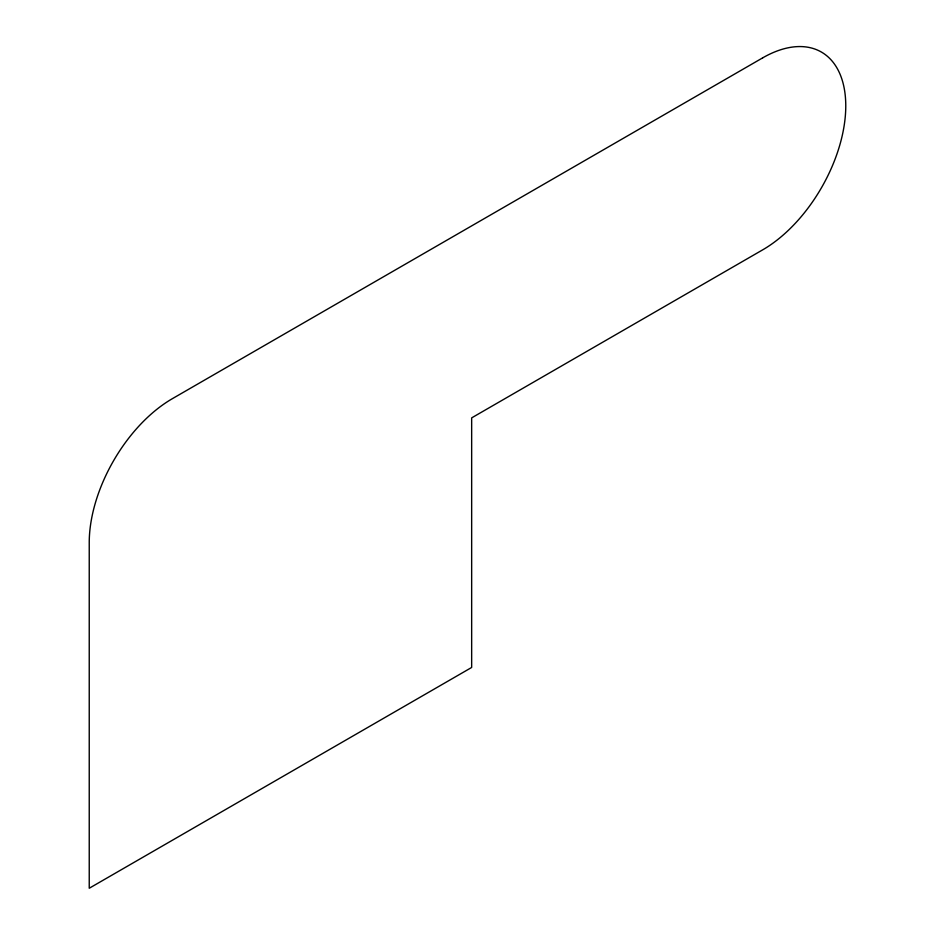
<?xml version="1.0" encoding="UTF-8"?>
<svg xmlns="http://www.w3.org/2000/svg" width="935" height="935" viewBox="0 0 935 935"><rect width="100%" height="100%" fill="white"/><g stroke="black" fill="none" stroke-linecap="round" stroke-linejoin="round"><path stroke-width="1.4" d="M762.633 57.888L172.367 398.672A117.565 67.881 -60 0 0 89.234 542.662L89.234 888.25L471.661 667.461L471.661 417.875L762.633 249.879A117.565 67.881 -60 0 0 845.766 105.889A117.565 67.881 -60 0 0 762.633 57.888"/></g></svg>
